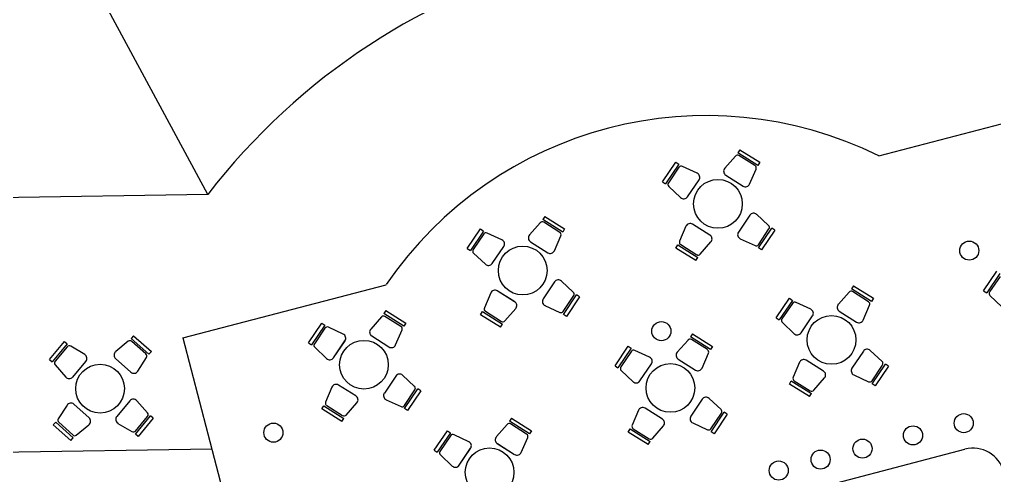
# Model space of a CAD drawing. Header units: millimetres. Extents: x 185 to 501, y 88 to 528.
# Drawn here: x 342.53 to 357.85, y 157.3 to 164.46 of the extents above; entities that cross this region are included whole.
import ezdxf

# ---------------------------------------------------------------- set-up
doc = ezdxf.new("R2010")
doc.units = ezdxf.units.MM
for name, color, linetype in [('aceras', 7, 'Continuous'), ('columnas', 170, 'Continuous'), ('MUEBLES', 33, 'Continuous'), ('pavimento', 252, 'Continuous'), ('texto', 7, 'Continuous')]:
    doc.layers.add(name, color=color, linetype=linetype)

msp = doc.modelspace()

# ---------------------------------------------------------------- linework, layer by layer
at = {"layer": 'aceras'}
msp.add_arc((353.33, 156.848, 0.018), 6.106, 63.724, 145.5796, dxfattribs=at)
at = {"layer": 'columnas'}
for centre in [(357.456, 160.834, 0.018), (352.618, 159.569, 0.018), (346.523, 157.976, 0.018)]:
    msp.add_circle(centre, 0.15, dxfattribs=at)
at = {"layer": 'MUEBLES'}
for p, q in [((353.853, 162.419, 0.018), (353.822, 162.371, 0.018)), ((353.853, 162.419, 0.018), (354.167, 162.221, 0.018)), ((353.783, 162.319, 0.018), (353.614, 162.127, 0.018)), ((354.136, 162.172, 0.018), (353.822, 162.371, 0.018)), ((354.089, 162.168, 0.018), (353.838, 162.327, 0.018)), ((352.637, 161.914, 0.018), (352.845, 162.221, 0.018)), ((352.893, 162.189, 0.018), (352.684, 161.882, 0.018)), ((352.895, 162.143, 0.018), (352.729, 161.897, 0.018)), ((352.845, 162.221, 0.018), (352.893, 162.189, 0.018)), ((353.181, 162.049, 0.018), (352.949, 162.157, 0.018)), ((354.005, 161.88, 0.018), (354.106, 162.115, 0.018)), ((354.167, 162.221, 0.018), (354.136, 162.172, 0.018)), ((353.029, 161.678, 0.018), (353.21, 161.944, 0.018)), ((353.029, 161.678, 0.018), (353.21, 161.944, 0.018)), ((353.63, 162.02, 0.018), (353.901, 161.847, 0.018)), ((353.63, 162.019, 0.018), (353.901, 161.848, 0.018)), ((352.637, 161.914, 0.018), (352.684, 161.882, 0.018)), ((352.735, 161.841, 0.018), (352.921, 161.666, 0.018)), ((350.785, 161.372, 0.018), (350.755, 161.324, 0.018)), ((351.069, 161.126, 0.018), (350.755, 161.324, 0.018)), ((350.785, 161.372, 0.018), (351.099, 161.174, 0.018)), ((354.008, 161.391, 0.018), (353.828, 161.124, 0.018)), ((354.007, 161.391, 0.018), (353.828, 161.124, 0.018)), ((354.303, 161.229, 0.018), (354.115, 161.404, 0.018)), ((349.569, 160.867, 0.018), (349.778, 161.175, 0.018)), ((349.778, 161.175, 0.018), (349.825, 161.142, 0.018)), ((350.716, 161.272, 0.018), (350.547, 161.08, 0.018)), ((351.022, 161.121, 0.018), (350.771, 161.28, 0.018)), ((351.099, 161.174, 0.018), (351.069, 161.126, 0.018)), ((353.005, 161.216, 0.018), (352.905, 160.981, 0.018)), ((353.381, 161.079, 0.018), (353.108, 161.249, 0.018)), ((353.381, 161.078, 0.018), (353.109, 161.25, 0.018)), ((354.144, 160.927, 0.018), (354.309, 161.174, 0.018)), ((354.147, 160.88, 0.018), (354.353, 161.189, 0.018)), ((354.401, 161.157, 0.018), (354.194, 160.849, 0.018)), ((354.401, 161.157, 0.018), (354.353, 161.189, 0.018)), ((349.825, 161.142, 0.018), (349.617, 160.835, 0.018)), ((349.828, 161.096, 0.018), (349.661, 160.85, 0.018)), ((350.113, 161.002, 0.018), (349.882, 161.11, 0.018)), ((350.938, 160.833, 0.018), (351.039, 161.068, 0.018)), ((353.858, 161.019, 0.018), (354.09, 160.912, 0.018)), ((349.569, 160.867, 0.018), (349.617, 160.835, 0.018)), ((349.961, 160.631, 0.018), (350.143, 160.897, 0.018)), ((349.961, 160.631, 0.018), (350.142, 160.897, 0.018)), ((350.562, 160.973, 0.018), (350.834, 160.801, 0.018)), ((350.562, 160.973, 0.018), (350.834, 160.8, 0.018)), ((352.845, 160.875, 0.018), (352.875, 160.923, 0.018)), ((353.16, 160.678, 0.018), (352.845, 160.875, 0.018)), ((352.875, 160.923, 0.018), (353.19, 160.726, 0.018)), ((352.922, 160.928, 0.018), (353.174, 160.77, 0.018)), ((353.229, 160.778, 0.018), (353.397, 160.971, 0.018)), ((354.194, 160.849, 0.018), (354.147, 160.88, 0.018)), ((349.667, 160.795, 0.018), (349.853, 160.619, 0.018)), ((353.16, 160.678, 0.018), (353.19, 160.726, 0.018)), ((357.682, 160.202, 0.018), (357.891, 160.509, 0.018)), ((357.938, 160.477, 0.018), (357.73, 160.17, 0.018)), ((357.941, 160.43, 0.018), (357.774, 160.185, 0.018)), ((350.94, 160.344, 0.018), (350.76, 160.077, 0.018)), ((350.94, 160.344, 0.018), (350.761, 160.077, 0.018)), ((351.235, 160.182, 0.018), (351.048, 160.357, 0.018)), ((355.637, 160.283, 0.018), (355.607, 160.235, 0.018)), ((355.637, 160.283, 0.018), (355.951, 160.085, 0.018)), ((349.937, 160.17, 0.018), (349.838, 159.934, 0.018)), ((350.313, 160.031, 0.018), (350.041, 160.203, 0.018)), ((350.314, 160.032, 0.018), (350.041, 160.202, 0.018)), ((351.076, 159.88, 0.018), (351.242, 160.127, 0.018)), ((351.079, 159.833, 0.018), (351.286, 160.142, 0.018)), ((351.333, 160.11, 0.018), (351.127, 159.802, 0.018)), ((351.333, 160.11, 0.018), (351.286, 160.142, 0.018)), ((354.421, 159.778, 0.018), (354.63, 160.085, 0.018)), ((354.63, 160.085, 0.018), (354.677, 160.053, 0.018)), ((355.568, 160.183, 0.018), (355.399, 159.991, 0.018)), ((355.921, 160.036, 0.018), (355.607, 160.235, 0.018)), ((355.874, 160.032, 0.018), (355.623, 160.191, 0.018)), ((355.951, 160.085, 0.018), (355.921, 160.036, 0.018)), ((357.682, 160.202, 0.018), (357.73, 160.17, 0.018)), ((357.78, 160.129, 0.018), (357.966, 159.954, 0.018)), ((350.79, 159.972, 0.018), (351.023, 159.865, 0.018)), ((354.677, 160.053, 0.018), (354.469, 159.746, 0.018)), ((354.68, 160.006, 0.018), (354.513, 159.761, 0.018)), ((354.965, 159.913, 0.018), (354.734, 160.021, 0.018)), ((355.79, 159.744, 0.018), (355.891, 159.979, 0.018)), ((348.221, 159.793, 0.018), (348.052, 159.601, 0.018)), ((348.291, 159.893, 0.018), (348.26, 159.845, 0.018)), ((348.574, 159.647, 0.018), (348.26, 159.845, 0.018)), ((348.527, 159.642, 0.018), (348.276, 159.801, 0.018)), ((348.291, 159.893, 0.018), (348.605, 159.695, 0.018)), ((349.777, 159.828, 0.018), (349.808, 159.876, 0.018)), ((350.092, 159.631, 0.018), (349.777, 159.828, 0.018)), ((349.808, 159.876, 0.018), (350.123, 159.679, 0.018)), ((349.854, 159.881, 0.018), (350.106, 159.723, 0.018)), ((350.161, 159.731, 0.018), (350.33, 159.924, 0.018)), ((351.127, 159.802, 0.018), (351.079, 159.833, 0.018)), ((354.421, 159.778, 0.018), (354.469, 159.746, 0.018)), ((354.813, 159.542, 0.018), (354.995, 159.808, 0.018)), ((354.814, 159.542, 0.018), (354.994, 159.808, 0.018)), ((355.414, 159.884, 0.018), (355.686, 159.711, 0.018)), ((355.414, 159.883, 0.018), (355.686, 159.712, 0.018)), ((347.075, 159.388, 0.018), (347.283, 159.696, 0.018)), ((347.331, 159.663, 0.018), (347.122, 159.356, 0.018)), ((347.283, 159.696, 0.018), (347.331, 159.663, 0.018)), ((347.619, 159.523, 0.018), (347.387, 159.631, 0.018)), ((348.605, 159.695, 0.018), (348.574, 159.647, 0.018)), ((350.092, 159.631, 0.018), (350.123, 159.679, 0.018)), ((354.519, 159.705, 0.018), (354.705, 159.53, 0.018)), ((344.327, 159.498, 0.018), (344.289, 159.455, 0.018)), ((344.327, 159.498, 0.018), (344.605, 159.252, 0.018)), ((347.333, 159.617, 0.018), (347.166, 159.371, 0.018)), ((348.067, 159.494, 0.018), (348.339, 159.322, 0.018)), ((348.068, 159.494, 0.018), (348.339, 159.321, 0.018)), ((348.443, 159.354, 0.018), (348.544, 159.589, 0.018)), ((353.106, 159.53, 0.018), (353.076, 159.481, 0.018)), ((353.39, 159.283, 0.018), (353.076, 159.481, 0.018)), ((353.106, 159.53, 0.018), (353.42, 159.331, 0.018)), ((343.003, 159.123, 0.018), (343.242, 159.408, 0.018)), ((343.285, 159.371, 0.018), (343.047, 159.087, 0.018)), ((343.283, 159.324, 0.018), (343.092, 159.097, 0.018)), ((343.242, 159.408, 0.018), (343.285, 159.371, 0.018)), ((343.558, 159.202, 0.018), (343.338, 159.334, 0.018)), ((344.242, 159.41, 0.018), (344.045, 159.248, 0.018)), ((344.567, 159.209, 0.018), (344.289, 159.455, 0.018)), ((344.52, 159.212, 0.018), (344.298, 159.409, 0.018)), ((347.075, 159.388, 0.018), (347.122, 159.356, 0.018)), ((347.466, 159.152, 0.018), (347.648, 159.418, 0.018)), ((347.467, 159.152, 0.018), (347.647, 159.418, 0.018)), ((351.89, 159.024, 0.018), (352.099, 159.332, 0.018)), ((352.099, 159.332, 0.018), (352.146, 159.3, 0.018)), ((353.037, 159.429, 0.018), (352.868, 159.237, 0.018)), ((353.343, 159.279, 0.018), (353.092, 159.437, 0.018)), ((353.42, 159.331, 0.018), (353.39, 159.283, 0.018)), ((344.605, 159.252, 0.018), (344.567, 159.209, 0.018)), ((347.172, 159.316, 0.018), (347.359, 159.14, 0.018)), ((352.146, 159.3, 0.018), (351.937, 158.992, 0.018)), ((352.149, 159.253, 0.018), (351.982, 159.007, 0.018)), ((352.434, 159.159, 0.018), (352.203, 159.268, 0.018)), ((353.259, 158.99, 0.018), (353.36, 159.225, 0.018)), ((355.792, 159.255, 0.018), (355.612, 158.988, 0.018)), ((355.792, 159.255, 0.018), (355.613, 158.988, 0.018)), ((356.087, 159.093, 0.018), (355.9, 159.267, 0.018)), ((343.003, 159.123, 0.018), (343.047, 159.087, 0.018)), ((343.093, 159.041, 0.018), (343.26, 158.848, 0.018)), ((343.369, 158.849, 0.018), (343.576, 159.095, 0.018)), ((343.369, 158.849, 0.018), (343.576, 159.095, 0.018)), ((344.043, 159.139, 0.018), (344.283, 158.925, 0.018)), ((344.043, 159.139, 0.018), (344.283, 158.926, 0.018)), ((344.391, 158.941, 0.018), (344.528, 159.157, 0.018)), ((351.89, 159.024, 0.018), (351.937, 158.992, 0.018)), ((352.282, 158.788, 0.018), (352.463, 159.054, 0.018)), ((352.282, 158.788, 0.018), (352.463, 159.054, 0.018)), ((352.883, 159.13, 0.018), (353.155, 158.958, 0.018)), ((352.883, 159.13, 0.018), (353.155, 158.958, 0.018)), ((354.789, 159.08, 0.018), (354.69, 158.845, 0.018)), ((355.165, 158.942, 0.018), (354.893, 159.113, 0.018)), ((355.166, 158.943, 0.018), (354.893, 159.113, 0.018)), ((355.928, 158.791, 0.018), (356.094, 159.038, 0.018)), ((355.931, 158.744, 0.018), (356.138, 159.053, 0.018)), ((356.186, 159.021, 0.018), (355.979, 158.712, 0.018)), ((356.186, 159.021, 0.018), (356.138, 159.053, 0.018)), ((348.445, 158.865, 0.018), (348.266, 158.598, 0.018)), ((348.445, 158.865, 0.018), (348.266, 158.598, 0.018)), ((348.74, 158.703, 0.018), (348.553, 158.878, 0.018)), ((351.988, 158.952, 0.018), (352.174, 158.776, 0.018)), ((355.642, 158.883, 0.018), (355.875, 158.776, 0.018)), ((347.819, 158.552, 0.018), (347.546, 158.724, 0.018)), ((347.819, 158.553, 0.018), (347.546, 158.723, 0.018)), ((354.629, 158.739, 0.018), (354.66, 158.787, 0.018)), ((354.944, 158.542, 0.018), (354.629, 158.739, 0.018)), ((354.66, 158.787, 0.018), (354.975, 158.59, 0.018)), ((354.706, 158.792, 0.018), (354.958, 158.634, 0.018)), ((355.013, 158.642, 0.018), (355.182, 158.835, 0.018)), ((355.979, 158.712, 0.018), (355.931, 158.744, 0.018)), ((347.443, 158.691, 0.018), (347.343, 158.455, 0.018)), ((348.581, 158.401, 0.018), (348.747, 158.648, 0.018)), ((348.585, 158.355, 0.018), (348.791, 158.663, 0.018)), ((348.839, 158.631, 0.018), (348.632, 158.323, 0.018)), ((348.839, 158.631, 0.018), (348.791, 158.663, 0.018)), ((354.944, 158.542, 0.018), (354.975, 158.59, 0.018)), ((343.28, 158.408, 0.018), (343.142, 158.193, 0.018)), ((343.627, 158.208, 0.018), (343.388, 158.423, 0.018)), ((343.627, 158.208, 0.018), (343.388, 158.423, 0.018)), ((344.269, 158.476, 0.018), (344.062, 158.229, 0.018)), ((344.268, 158.477, 0.018), (344.063, 158.229, 0.018)), ((344.545, 158.285, 0.018), (344.377, 158.478, 0.018)), ((347.283, 158.349, 0.018), (347.313, 158.397, 0.018)), ((347.313, 158.397, 0.018), (347.628, 158.2, 0.018)), ((347.36, 158.402, 0.018), (347.611, 158.244, 0.018)), ((347.667, 158.252, 0.018), (347.835, 158.445, 0.018)), ((348.296, 158.493, 0.018), (348.528, 158.386, 0.018)), ((353.261, 158.501, 0.018), (353.081, 158.234, 0.018)), ((353.261, 158.501, 0.018), (353.082, 158.234, 0.018)), ((353.556, 158.34, 0.018), (353.369, 158.514, 0.018)), ((347.598, 158.152, 0.018), (347.283, 158.349, 0.018)), ((348.632, 158.323, 0.018), (348.585, 158.355, 0.018)), ((352.258, 158.327, 0.018), (352.159, 158.091, 0.018)), ((352.634, 158.189, 0.018), (352.362, 158.36, 0.018)), ((352.635, 158.189, 0.018), (352.362, 158.36, 0.018)), ((353.397, 158.038, 0.018), (353.562, 158.284, 0.018)), ((353.4, 157.991, 0.018), (353.607, 158.299, 0.018)), ((353.654, 158.267, 0.018), (353.448, 157.959, 0.018)), ((353.654, 158.267, 0.018), (353.607, 158.299, 0.018)), ((343.064, 158.099, 0.018), (343.102, 158.141, 0.018)), ((343.341, 157.851, 0.018), (343.064, 158.099, 0.018)), ((343.102, 158.141, 0.018), (343.379, 157.893, 0.018)), ((343.149, 158.138, 0.018), (343.37, 157.939, 0.018)), ((343.426, 157.938, 0.018), (343.625, 158.099, 0.018)), ((344.081, 158.122, 0.018), (344.301, 157.992, 0.018)), ((344.354, 157.954, 0.018), (344.592, 158.24, 0.018)), ((344.356, 158.001, 0.018), (344.546, 158.23, 0.018)), ((344.636, 158.204, 0.018), (344.398, 157.918, 0.018)), ((344.636, 158.204, 0.018), (344.592, 158.24, 0.018)), ((347.598, 158.152, 0.018), (347.628, 158.2, 0.018)), ((350.195, 158.105, 0.018), (350.026, 157.913, 0.018)), ((350.265, 158.205, 0.018), (350.234, 158.157, 0.018)), ((350.548, 157.958, 0.018), (350.234, 158.157, 0.018)), ((350.501, 157.954, 0.018), (350.25, 158.113, 0.018)), ((350.265, 158.205, 0.018), (350.579, 158.006, 0.018)), ((353.111, 158.129, 0.018), (353.344, 158.022, 0.018)), ((344.398, 157.918, 0.018), (344.354, 157.954, 0.018)), ((349.049, 157.7, 0.018), (349.257, 158.007, 0.018)), ((349.305, 157.975, 0.018), (349.096, 157.668, 0.018)), ((349.257, 158.007, 0.018), (349.305, 157.975, 0.018)), ((349.593, 157.834, 0.018), (349.361, 157.943, 0.018)), ((350.579, 158.006, 0.018), (350.548, 157.958, 0.018)), ((352.098, 157.985, 0.018), (352.129, 158.034, 0.018)), ((352.413, 157.788, 0.018), (352.098, 157.985, 0.018)), ((352.129, 158.034, 0.018), (352.444, 157.837, 0.018)), ((352.175, 158.038, 0.018), (352.427, 157.881, 0.018)), ((352.482, 157.889, 0.018), (352.651, 158.081, 0.018)), ((353.448, 157.959, 0.018), (353.4, 157.991, 0.018)), ((343.341, 157.851, 0.018), (343.379, 157.893, 0.018)), ((349.307, 157.928, 0.018), (349.14, 157.682, 0.018)), ((350.041, 157.805, 0.018), (350.313, 157.633, 0.018)), ((350.042, 157.805, 0.018), (350.313, 157.633, 0.018)), ((350.417, 157.665, 0.018), (350.518, 157.901, 0.018)), ((352.413, 157.788, 0.018), (352.444, 157.837, 0.018)), ((349.049, 157.7, 0.018), (349.096, 157.668, 0.018)), ((349.441, 157.463, 0.018), (349.622, 157.73, 0.018)), ((349.441, 157.464, 0.018), (349.622, 157.729, 0.018)), ((354.329, 156.916, 0.018), (357.388, 157.716, 0.018)), ((349.147, 157.627, 0.018), (349.333, 157.452, 0.018))]:
    msp.add_line(p, q, dxfattribs=at)
for centre, radius in [((353.507, 161.568, 0.018), 0.383), ((350.44, 160.521, 0.018), 0.383), ((355.292, 159.432, 0.018), 0.383), ((347.945, 159.042, 0.018), 0.383), ((343.8, 158.667, 0.018), 0.383), ((352.761, 158.678, 0.018), 0.383), ((357.369, 158.125, 0.018), 0.15), ((356.572, 157.933, 0.018), 0.15), ((355.779, 157.725, 0.018), 0.15), ((349.919, 157.353, 0.018), 0.383), ((355.12, 157.553, 0.018), 0.15), ((354.462, 157.381, 0.018), 0.15)]:
    msp.add_circle(centre, radius, dxfattribs=at)
for centre, radius, start, end in [((353.815, 162.291, 0.018), 0.0429, 57.7068, 138.5965), ((352.931, 162.118, 0.018), 0.0429, 64.9266, 145.8164), ((353.668, 162.08, 0.018), 0.0714, 138.5965, 237.7068), ((354.067, 162.132, 0.018), 0.0429, 336.817, 57.7068), ((353.151, 161.984, 0.018), 0.0714, 325.8164, 64.9266), ((352.764, 161.873, 0.018), 0.0429, 145.8164, 226.7061), ((353.94, 161.908, 0.018), 0.0714, 237.7068, 336.817), ((352.97, 161.718, 0.018), 0.0714, 226.7061, 325.8164), ((354.067, 161.351, 0.018), 0.0714, 47.0675, 146.1777), ((350.748, 161.244, 0.018), 0.0429, 57.7068, 138.5965), ((353.07, 161.189, 0.018), 0.0714, 57.9724, 157.0826), ((354.273, 161.198, 0.018), 0.0429, 326.1777, 47.0675), ((349.863, 161.071, 0.018), 0.0429, 64.9266, 145.8164), ((350.083, 160.937, 0.018), 0.0714, 325.8164, 64.9266), ((350.6, 161.033, 0.018), 0.0714, 138.5965, 237.7068), ((350.999, 161.085, 0.018), 0.0429, 336.817, 57.7068), ((353.343, 161.018, 0.018), 0.0714, 318.8621, 57.9724), ((353.888, 161.084, 0.018), 0.0714, 146.1777, 245.2879), ((349.697, 160.826, 0.018), 0.0429, 145.8164, 226.7061), ((352.945, 160.964, 0.018), 0.0429, 157.0826, 237.9724), ((354.108, 160.951, 0.018), 0.0429, 245.2879, 326.1777), ((350.872, 160.861, 0.018), 0.0714, 237.7068, 336.817), ((353.196, 160.807, 0.018), 0.0429, 237.9724, 318.8621), ((349.902, 160.671, 0.018), 0.0714, 226.7061, 325.8164), ((350.999, 160.304, 0.018), 0.0714, 47.0675, 146.1777), ((350.003, 160.142, 0.018), 0.0714, 57.9724, 157.0826), ((351.206, 160.151, 0.018), 0.0429, 326.1777, 47.0675), ((355.6, 160.155, 0.018), 0.0429, 57.7068, 138.5965), ((357.81, 160.16, 0.018), 0.0429, 145.8164, 226.7061), ((349.877, 159.917, 0.018), 0.0429, 157.0826, 237.9724), ((350.276, 159.971, 0.018), 0.0714, 318.8621, 57.9724), ((350.82, 160.037, 0.018), 0.0714, 146.1777, 245.2879), ((354.715, 159.982, 0.018), 0.0429, 64.9266, 145.8164), ((355.452, 159.944, 0.018), 0.0714, 138.5965, 237.7068), ((355.851, 159.996, 0.018), 0.0429, 336.817, 57.7068), ((348.253, 159.765, 0.018), 0.0429, 57.7068, 138.5965), ((351.041, 159.904, 0.018), 0.0429, 245.2879, 326.1777), ((354.935, 159.848, 0.018), 0.0714, 325.8164, 64.9266), ((347.369, 159.593, 0.018), 0.0429, 64.9266, 145.8164), ((348.504, 159.606, 0.018), 0.0429, 336.817, 57.7068), ((350.129, 159.76, 0.018), 0.0429, 237.9724, 318.8621), ((354.549, 159.737, 0.018), 0.0429, 145.8164, 226.7061), ((355.724, 159.772, 0.018), 0.0714, 237.7068, 336.817), ((347.588, 159.458, 0.018), 0.0714, 325.8164, 64.9266), ((348.106, 159.554, 0.018), 0.0714, 138.5965, 237.7068), ((354.754, 159.582, 0.018), 0.0714, 226.7061, 325.8164), ((343.316, 159.297, 0.018), 0.0429, 59.1228, 140.0125), ((344.27, 159.377, 0.018), 0.0429, 48.4835, 129.3732), ((347.202, 159.347, 0.018), 0.0429, 145.8164, 226.7061), ((348.377, 159.382, 0.018), 0.0714, 237.7068, 336.817), ((353.069, 159.401, 0.018), 0.0429, 57.7068, 138.5965), ((343.521, 159.141, 0.018), 0.0714, 320.0125, 59.1228), ((344.09, 159.192, 0.018), 0.0714, 129.3732, 228.4835), ((344.492, 159.18, 0.018), 0.0429, 327.5937, 48.4835), ((352.184, 159.229, 0.018), 0.0429, 64.9266, 145.8164), ((352.921, 159.19, 0.018), 0.0714, 138.5965, 237.7068), ((353.32, 159.242, 0.018), 0.0429, 336.817, 57.7068), ((355.851, 159.215, 0.018), 0.0714, 47.0675, 146.1777), ((343.125, 159.069, 0.018), 0.0429, 140.0125, 220.9023), ((347.408, 159.192, 0.018), 0.0714, 226.7061, 325.8164), ((352.404, 159.094, 0.018), 0.0714, 325.8164, 64.9266), ((354.855, 159.053, 0.018), 0.0714, 57.9724, 157.0826), ((356.058, 159.062, 0.018), 0.0429, 326.1777, 47.0675), ((344.331, 158.979, 0.018), 0.0714, 228.4835, 327.5937), ((348.504, 158.825, 0.018), 0.0714, 47.0675, 146.1777), ((352.017, 158.983, 0.018), 0.0429, 145.8164, 226.7061), ((353.193, 159.018, 0.018), 0.0714, 237.7068, 336.817), ((355.128, 158.882, 0.018), 0.0714, 318.8621, 57.9724), ((355.672, 158.948, 0.018), 0.0714, 146.1777, 245.2879), ((343.314, 158.895, 0.018), 0.0714, 220.9023, 320.0125), ((347.508, 158.663, 0.018), 0.0714, 57.9724, 157.0826), ((352.223, 158.828, 0.018), 0.0714, 226.7061, 325.8164), ((354.729, 158.828, 0.018), 0.0429, 157.0826, 237.9724), ((355.893, 158.815, 0.018), 0.0429, 245.2879, 326.1777), ((347.781, 158.492, 0.018), 0.0714, 318.8621, 57.9724), ((348.325, 158.558, 0.018), 0.0714, 146.1777, 245.2879), ((348.711, 158.672, 0.018), 0.0429, 326.1777, 47.0675), ((354.981, 158.67, 0.018), 0.0429, 237.9724, 318.8621), ((343.34, 158.369, 0.018), 0.0714, 48.1221, 147.2323), ((344.323, 158.431, 0.018), 0.0714, 41.1679, 140.2781), ((347.382, 158.438, 0.018), 0.0429, 157.0826, 237.9724), ((348.546, 158.425, 0.018), 0.0429, 245.2879, 326.1777), ((353.32, 158.462, 0.018), 0.0714, 47.0675, 146.1777), ((344.513, 158.257, 0.018), 0.0429, 320.2781, 41.1679), ((347.634, 158.281, 0.018), 0.0429, 237.9724, 318.8621), ((352.324, 158.299, 0.018), 0.0714, 57.9724, 157.0826), ((353.527, 158.308, 0.018), 0.0429, 326.1777, 47.0675), ((343.178, 158.17, 0.018), 0.0429, 147.2323, 228.1221), ((343.58, 158.155, 0.018), 0.0714, 309.0119, 48.1221), ((344.118, 158.184, 0.018), 0.0714, 140.2781, 239.3884), ((350.227, 158.076, 0.018), 0.0429, 57.7068, 138.5965), ((352.198, 158.074, 0.018), 0.0429, 157.0826, 237.9724), ((352.597, 158.128, 0.018), 0.0714, 318.8621, 57.9724), ((353.141, 158.194, 0.018), 0.0714, 146.1777, 245.2879), ((343.399, 157.971, 0.018), 0.0429, 228.1221, 309.0119), ((344.323, 158.029, 0.018), 0.0429, 239.3884, 320.2781), ((349.343, 157.904, 0.018), 0.0429, 64.9266, 145.8164), ((350.479, 157.918, 0.018), 0.0429, 336.817, 57.7068), ((353.362, 158.061, 0.018), 0.0429, 245.2879, 326.1777), ((349.562, 157.77, 0.018), 0.0714, 325.8164, 64.9266), ((350.08, 157.865, 0.018), 0.0714, 138.5965, 237.7068), ((352.45, 157.917, 0.018), 0.0429, 237.9724, 318.8621), ((349.176, 157.658, 0.018), 0.0429, 145.8164, 226.7061), ((350.352, 157.694, 0.018), 0.0714, 237.7068, 336.817), ((357.515, 157.232, 0.018), 0.5, 14.6518, 104.6518), ((349.382, 157.504, 0.018), 0.0714, 226.7061, 325.8164)]:
    msp.add_arc(centre, radius, start, end, dxfattribs=at)
at = {"layer": 'pavimento'}
for p, q in [((345.492, 161.717, 0.018), (342.638, 167.002, 0.018)), ((345.492, 161.717, 0.018), (335.986, 161.562, 0.018)), ((345.557, 157.718, 0.018), (336.051, 157.563, 0.018))]:
    msp.add_line(p, q, dxfattribs=at)
msp.add_arc((353.721, 155.353, 0.018), 10.403, 67.0231, 142.2805, dxfattribs=at)
at = {"layer": 'texto'}
for p, q in [((356.033, 162.323, 0.018), (359.225, 163.157, 0.018)), ((345.1, 159.464, 0.018), (348.293, 160.299, 0.018)), ((345.1, 159.464, 0.018), (347.073, 151.918, 0.018))]:
    msp.add_line(p, q, dxfattribs=at)

doc.saveas('drawing.dxf')
